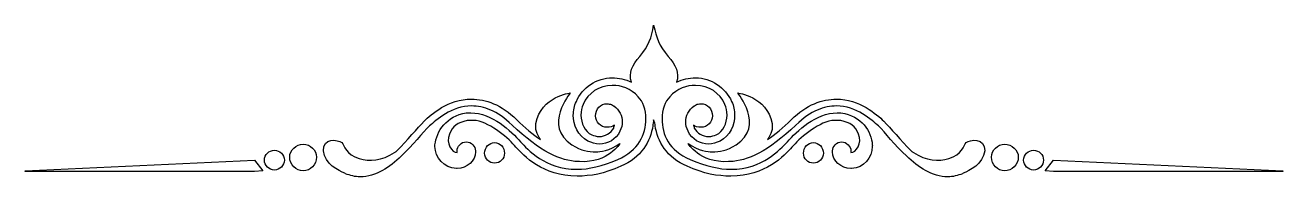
# Model space of a CAD drawing. Header units: centimetres. Extents: x -18.9 to 18.9, y -2.3 to 2.3.
import ezdxf

# ---------------------------------------------------------------- set-up
doc = ezdxf.new("R2010")
doc.units = ezdxf.units.CM
doc.header["$MEASUREMENT"] = 0
doc.layers.add('Layer 1', color=7, linetype='Continuous')

msp = doc.modelspace()

# ---------------------------------------------------------------- linework, layer by layer
at = {"layer": 'Layer 1'}
for points, knots in [([(5.63191, -0.35709), (5.60884, -0.35709), (5.56254, -0.35709), (5.51631, -0.35709), (5.51631, -0.35709), (4.89459, -0.35709), (4.29571, -0.91007), (4.01924, -1.23246), (4.01924, -1.23246), (4.01924, -1.23246), (4.01924, -1.23246), (4.01924, -1.23246), (4.01924, -1.23246), (3.789, -1.4627), (3.28224, -2.06164), (2.31469, -2.06164), (2.31469, -2.06164), (1.96917, -2.06164), (1.55486, -1.96946), (1.09406, -1.76205), (1.09406, -1.76205), (0.44893, -1.50866), (0.24178, -1.00193), (0.24178, -0.54142), (0.24178, -0.54142), (0.24178, -0.2649), (0.33391, -0.01154), (0.47202, 0.12652), (0.47202, 0.12652), (0.70258, 0.37991), (0.97878, 0.47209), (1.25527, 0.47209), (1.25527, 0.47209), (1.64675, 0.47209), (1.99224, 0.2418), (2.13035, -0.10372), (2.13035, -0.10372), (2.17657, -0.19585), (2.19972, -0.31113), (2.19972, -0.42617), (2.19972, -0.42617), (2.19972, -0.67948), (2.08444, -0.91009), (1.87727, -1.02505), (1.87727, -1.02505), (1.8079, -1.04815), (1.73916, -1.07127), (1.64671, -1.07127), (1.64671, -1.07127), (1.46237, -1.07127), (1.30111, -0.97909), (1.20933, -0.8179), (1.20933, -0.8179), (1.20933, -0.77168), (1.18618, -0.74853), (1.18618, -0.72577), (1.18618, -0.72577), (1.23214, -0.77168), (1.32429, -0.79475), (1.41647, -0.79475), (1.41647, -0.79475), (1.60081, -0.79475), (1.76199, -0.63357), (1.76199, -0.44923), (1.76199, -0.44923), (1.76199, -0.24182), (1.60081, -0.08059), (1.41647, -0.08059), (1.41647, -0.08059), (1.34744, -0.08059), (1.30114, -0.10374), (1.27807, -0.10374), (1.27807, -0.10374), (1.27807, -0.10374), (1.27807, -0.10374), (1.27807, -0.10374), (1.27807, -0.10374), (1.25526, -0.12684), (1.23216, -0.12684), (1.23216, -0.14965), (1.23216, -0.14965), (1.20935, -0.14965), (1.20935, -0.14965), (1.20935, -0.14965), (1.20935, -0.14965), (1.04814, -0.26493), (0.95564, -0.44926), (0.95564, -0.6336), (0.95564, -0.6336), (0.95564, -0.72578), (0.97879, -0.81794), (1.02501, -0.91012), (1.02501, -0.91012), (1.13997, -1.16343), (1.39368, -1.30154), (1.64673, -1.30154), (1.64673, -1.30154), (1.76198, -1.30154), (1.87729, -1.25532), (1.99225, -1.20941), (1.99225, -1.20941), (2.29155, -1.04817), (2.42995, -0.7258), (2.42995, -0.42619), (2.42995, -0.42619), (2.42995, -0.28808), (2.40714, -0.14965), (2.33777, -0.01156), (2.33777, -0.01156), (2.15343, 0.40302), (1.7161, 0.70229), (1.25528, 0.70229), (1.25528, 0.70229), (1.04816, 0.70229), (0.86383, 0.65638), (0.67952, 0.56418), (0.67952, 0.56418), (0.77133, 0.8407), (0.65637, 1.09403), (0.42613, 1.34743), (0.42613, 1.34743), (0.14961, 1.66988), (0.0806, 1.90012), (-0.01158, 2.29189), (-0.01158, 2.29189), (-0.01158, 2.29189), (-0.01158, 2.29189), (-0.01158, 2.29189), (-0.01158, 2.29189), (-0.01158, 2.29189), (-0.01158, 2.29189), (-0.01158, 2.29189), (-0.01158, 2.29189), (-0.01158, 2.29189), (-0.01158, 2.29189), (-0.01158, 2.29189), (-0.01158, 2.29189), (-0.01158, 2.29189), (-0.01158, 2.29189), (-0.01158, 2.29189), (-0.01158, 2.29189), (-0.08095, 1.90012), (-0.14969, 1.66988), (-0.42616, 1.34746), (-0.42616, 1.34746), (-0.6564, 1.09407), (-0.77168, 0.84076), (-0.67953, 0.56421), (-0.67953, 0.56421), (-0.86387, 0.65639), (-1.0713, 0.70232), (-1.25561, 0.70232), (-1.25561, 0.70232), (-1.71612, 0.70232), (-2.17662, 0.40302), (-2.33784, -0.01153), (-2.33784, -0.01153), (-2.40716, -0.14962), (-2.43029, -0.28805), (-2.43029, -0.42616), (-2.43029, -0.42616), (-2.43029, -0.72575), (-2.29189, -1.04814), (-1.99227, -1.20938), (-1.99227, -1.20938), (-1.87731, -1.25529), (-1.76235, -1.30151), (-1.64707, -1.30151), (-1.64707, -1.30151), (-1.39368, -1.30151), (-1.14, -1.1634), (-1.02501, -0.91009), (-1.02501, -0.91009), (-0.97879, -0.81791), (-0.95598, -0.72575), (-0.95598, -0.63357), (-0.95598, -0.63357), (-0.95598, -0.44923), (-1.04816, -0.2649), (-1.20935, -0.14962), (-1.20935, -0.14962), (-1.20935, -0.14962), (-1.20935, -0.14962), (-1.2325, -0.14962), (-1.2325, -0.14962), (-1.2325, -0.12681), (-1.2556, -0.12681), (-1.27841, -0.10371), (-1.27841, -0.10371), (-1.27841, -0.10371), (-1.27841, -0.10371), (-1.27841, -0.10371), (-1.27841, -0.10371), (-1.32432, -0.10371), (-1.37059, -0.08056), (-1.41681, -0.08056), (-1.41681, -0.08056), (-1.60115, -0.08056), (-1.76233, -0.2418), (-1.76233, -0.4492), (-1.76233, -0.4492), (-1.76233, -0.63354), (-1.60115, -0.79472), (-1.41681, -0.79472), (-1.41681, -0.79472), (-1.32431, -0.79472), (-1.25557, -0.77165), (-1.18625, -0.72574), (-1.18625, -0.72574), (-1.18625, -0.74849), (-1.20932, -0.77165), (-1.20932, -0.81787), (-1.20932, -0.81787), (-1.3015, -0.97905), (-1.48552, -1.07124), (-1.64705, -1.07124), (-1.64705, -1.07124), (-1.73918, -1.07124), (-1.80823, -1.04812), (-1.87729, -1.02502), (-1.87729, -1.02502), (-2.08475, -0.91006), (-2.19971, -0.67945), (-2.19971, -0.42614), (-2.19971, -0.42614), (-2.19971, -0.31113), (-2.17659, -0.19585), (-2.13068, -0.10369), (-2.13068, -0.10369), (-1.99228, 0.24183), (-1.64707, 0.47212), (-1.2556, 0.47212), (-1.2556, 0.47212), (-0.97879, 0.47212), (-0.70262, 0.37994), (-0.47206, 0.12655), (-0.47206, 0.12655), (-0.334, -0.01151), (-0.24214, -0.26487), (-0.24214, -0.54139), (-0.24214, -0.54139), (-0.24214, -1.00187), (-0.47206, -1.50863), (-1.09442, -1.76202), (-1.09442, -1.76202), (-1.5549, -1.96943), (-1.9695, -2.06161), (-2.31505, -2.06161), (-2.31505, -2.06161), (-3.28258, -2.06161), (-3.81212, -1.46267), (-4.01928, -1.23243), (-4.01928, -1.23243), (-4.01928, -1.23243), (-4.01928, -1.23243), (-4.01928, -1.23243), (-4.01928, -1.23243), (-4.29606, -0.91004), (-4.89468, -0.35706), (-5.51666, -0.35706), (-5.51666, -0.35706), (-5.56257, -0.35706), (-5.60884, -0.35706), (-5.65506, -0.35706), (-5.65506, -0.35706), (-6.25365, -0.44919), (-6.55324, -0.91004), (-6.59915, -1.32461), (-6.59915, -1.32461), (-6.59915, -1.34736), (-6.59915, -1.37052), (-6.59915, -1.37052), (-6.59915, -1.37052), (-6.59915, -1.71604), (-6.323, -2.01531), (-5.95433, -2.03846), (-5.95433, -2.03846), (-5.95433, -2.03846), (-5.93115, -2.03844), (-5.93115, -2.03844), (-5.93115, -2.03844), (-5.63185, -2.03844), (-5.37822, -1.8082), (-5.37822, -1.53168), (-5.37822, -1.53168), (-5.37822, -1.53168), (-5.37822, -1.53168), (-5.37822, -1.53168), (-5.37822, -1.53168), (-5.37822, -1.50858), (-5.37822, -1.50858), (-5.37822, -1.50858), (-5.37822, -1.50858), (-5.37822, -1.37049), (-5.49382, -1.23241), (-5.655, -1.23241), (-5.655, -1.23241), (-5.81618, -1.23241), (-5.93115, -1.37052), (-5.93115, -1.50858), (-5.93115, -1.50858), (-5.93115, -1.53168), (-5.93115, -1.53168), (-5.93115, -1.5548), (-5.93115, -1.5548), (-6.09239, -1.57795), (-6.27672, -1.25521), (-6.16176, -1.00185), (-6.16176, -1.00185), (-6.06926, -0.74846), (-5.90808, -0.65665), (-5.63188, -0.58727), (-5.63188, -0.58727), (-5.58563, -0.58727), (-5.4707, -0.58727), (-5.35542, -0.58727), (-5.35542, -0.58727), (-4.89462, -0.6794), (-4.36474, -1.14025), (-4.15762, -1.39364), (-4.15762, -1.39364), (-4.15762, -1.39364), (-4.15762, -1.39364), (-4.15762, -1.39364), (-4.15762, -1.39364), (-4.15762, -1.39364), (-4.15762, -1.39364), (-4.15762, -1.39364), (-4.15762, -1.39364), (-4.15762, -1.39364), (-4.15762, -1.39364), (-4.15762, -1.39364), (-4.15762, -1.39364), (-3.92733, -1.64695), (-3.35122, -2.26867), (-2.31496, -2.26867), (-2.31496, -2.26867), (-2.31496, -2.26867), (-2.31496, -2.26867), (-2.31496, -2.26867), (-2.31496, -2.26867), (-1.92348, -2.26867), (-1.48549, -2.19964), (-1.00189, -1.96937), (-1.00189, -1.96937), (-0.38017, -1.716), (-0.10366, -1.20927), (-0.03465, -0.74842), (-0.03465, -0.74842), (-0.03465, -0.70251), (-0.0115, -0.63346), (-0.0115, -0.56443), (-0.0115, -0.56443), (0.01162, -0.63346), (0.03472, -0.70252), (0.03472, -0.74842), (0.03472, -0.74842), (0.10346, -1.20927), (0.38029, -1.71597), (1.00196, -1.96937), (1.00196, -1.96937), (1.48562, -2.19961), (1.92329, -2.26867), (2.31477, -2.26867), (2.31477, -2.26867), (2.31477, -2.26867), (2.31477, -2.26867), (2.31477, -2.26867), (2.31477, -2.26867), (3.35138, -2.26867), (3.92743, -1.64695), (4.15743, -1.39364), (4.15743, -1.39364), (4.15743, -1.39364), (4.15743, -1.39364), (4.15743, -1.39364), (4.15743, -1.39364), (4.15743, -1.39364), (4.15743, -1.39364), (4.15743, -1.39364), (4.15743, -1.39364), (4.15743, -1.39364), (4.15743, -1.39364), (4.15743, -1.39364), (4.15743, -1.39364), (4.36484, -1.14027), (4.89467, -0.67942), (5.35523, -0.58727), (5.35523, -0.58727), (5.47048, -0.58727), (5.58579, -0.58727), (5.63201, -0.58727), (5.63201, -0.58727), (5.90821, -0.65664), (6.06939, -0.74845), (6.16155, -1.00185), (6.16155, -1.00185), (6.27688, -1.25522), (6.09257, -1.57795), (5.93131, -1.5548), (5.93131, -1.5548), (5.93131, -1.53168), (5.93131, -1.53168), (5.93131, -1.50858), (5.93131, -1.50858), (5.93131, -1.37049), (5.7932, -1.23241), (5.65485, -1.23241), (5.65485, -1.23241), (5.49361, -1.23241), (5.37836, -1.37052), (5.37836, -1.50858), (5.37836, -1.50858), (5.37836, -1.50858), (5.37836, -1.50858), (5.37836, -1.53168), (5.37836, -1.53168), (5.37836, -1.53168), (5.37836, -1.53168), (5.37836, -1.53168), (5.37836, -1.53168), (5.37836, -1.8082), (5.63204, -2.03844), (5.93131, -2.03844), (5.93131, -2.03844), (5.93131, -2.03844), (5.95446, -2.03844), (5.95446, -2.03844), (5.95446, -2.03844), (6.32281, -2.01529), (6.57618, -1.71599), (6.57618, -1.3705), (6.57618, -1.3705), (6.59925, -1.3705), (6.57618, -1.34735), (6.57618, -1.32459), (6.57618, -1.32459), (6.5529, -0.9101), (6.25362, -0.44925), (5.63191, -0.35709)], [0, 0, 0, 0, 0.00900901, 0.00900901, 0.00900901, 0.00900901, 0.01801802, 0.01801802, 0.01801802, 0.01801802, 0.02702703, 0.02702703, 0.02702703, 0.02702703, 0.03603604, 0.03603604, 0.03603604, 0.03603604, 0.04504505, 0.04504505, 0.04504505, 0.04504505, 0.05405405, 0.05405405, 0.05405405, 0.05405405, 0.06306306, 0.06306306, 0.06306306, 0.06306306, 0.07207207, 0.07207207, 0.07207207, 0.07207207, 0.08108108, 0.08108108, 0.08108108, 0.08108108, 0.09009009, 0.09009009, 0.09009009, 0.09009009, 0.0990991, 0.0990991, 0.0990991, 0.0990991, 0.10810811, 0.10810811, 0.10810811, 0.10810811, 0.11711712, 0.11711712, 0.11711712, 0.11711712, 0.12612613, 0.12612613, 0.12612613, 0.12612613, 0.13513514, 0.13513514, 0.13513514, 0.13513514, 0.14414414, 0.14414414, 0.14414414, 0.14414414, 0.15315315, 0.15315315, 0.15315315, 0.15315315, 0.16216216, 0.16216216, 0.16216216, 0.16216216, 0.17117117, 0.17117117, 0.17117117, 0.17117117, 0.18018018, 0.18018018, 0.18018018, 0.18018018, 0.18918919, 0.18918919, 0.18918919, 0.18918919, 0.1981982, 0.1981982, 0.1981982, 0.1981982, 0.20720721, 0.20720721, 0.20720721, 0.20720721, 0.21621622, 0.21621622, 0.21621622, 0.21621622, 0.22522523, 0.22522523, 0.22522523, 0.22522523, 0.23423423, 0.23423423, 0.23423423, 0.23423423, 0.24324324, 0.24324324, 0.24324324, 0.24324324, 0.25225225, 0.25225225, 0.25225225, 0.25225225, 0.26126126, 0.26126126, 0.26126126, 0.26126126, 0.27027027, 0.27027027, 0.27027027, 0.27027027, 0.27927928, 0.27927928, 0.27927928, 0.27927928, 0.28828829, 0.28828829, 0.28828829, 0.28828829, 0.2972973, 0.2972973, 0.2972973, 0.2972973, 0.30630631, 0.30630631, 0.30630631, 0.30630631, 0.31531532, 0.31531532, 0.31531532, 0.31531532, 0.32432432, 0.32432432, 0.32432432, 0.32432432, 0.33333333, 0.33333333, 0.33333333, 0.33333333, 0.34234234, 0.34234234, 0.34234234, 0.34234234, 0.35135135, 0.35135135, 0.35135135, 0.35135135, 0.36036036, 0.36036036, 0.36036036, 0.36036036, 0.36936937, 0.36936937, 0.36936937, 0.36936937, 0.37837838, 0.37837838, 0.37837838, 0.37837838, 0.38738739, 0.38738739, 0.38738739, 0.38738739, 0.3963964, 0.3963964, 0.3963964, 0.3963964, 0.40540541, 0.40540541, 0.40540541, 0.40540541, 0.41441441, 0.41441441, 0.41441441, 0.41441441, 0.42342342, 0.42342342, 0.42342342, 0.42342342, 0.43243243, 0.43243243, 0.43243243, 0.43243243, 0.44144144, 0.44144144, 0.44144144, 0.44144144, 0.45045045, 0.45045045, 0.45045045, 0.45045045, 0.45945946, 0.45945946, 0.45945946, 0.45945946, 0.46846847, 0.46846847, 0.46846847, 0.46846847, 0.47747748, 0.47747748, 0.47747748, 0.47747748, 0.48648649, 0.48648649, 0.48648649, 0.48648649, 0.4954955, 0.4954955, 0.4954955, 0.4954955, 0.5045045, 0.5045045, 0.5045045, 0.5045045, 0.51351351, 0.51351351, 0.51351351, 0.51351351, 0.52252252, 0.52252252, 0.52252252, 0.52252252, 0.53153153, 0.53153153, 0.53153153, 0.53153153, 0.54054054, 0.54054054, 0.54054054, 0.54054054, 0.54954955, 0.54954955, 0.54954955, 0.54954955, 0.55855856, 0.55855856, 0.55855856, 0.55855856, 0.56756757, 0.56756757, 0.56756757, 0.56756757, 0.57657658, 0.57657658, 0.57657658, 0.57657658, 0.58558559, 0.58558559, 0.58558559, 0.58558559, 0.59459459, 0.59459459, 0.59459459, 0.59459459, 0.6036036, 0.6036036, 0.6036036, 0.6036036, 0.61261261, 0.61261261, 0.61261261, 0.61261261, 0.62162162, 0.62162162, 0.62162162, 0.62162162, 0.63063063, 0.63063063, 0.63063063, 0.63063063, 0.63963964, 0.63963964, 0.63963964, 0.63963964, 0.64864865, 0.64864865, 0.64864865, 0.64864865, 0.65765766, 0.65765766, 0.65765766, 0.65765766, 0.66666667, 0.66666667, 0.66666667, 0.66666667, 0.67567568, 0.67567568, 0.67567568, 0.67567568, 0.68468468, 0.68468468, 0.68468468, 0.68468468, 0.69369369, 0.69369369, 0.69369369, 0.69369369, 0.7027027, 0.7027027, 0.7027027, 0.7027027, 0.71171171, 0.71171171, 0.71171171, 0.71171171, 0.72072072, 0.72072072, 0.72072072, 0.72072072, 0.72972973, 0.72972973, 0.72972973, 0.72972973, 0.73873874, 0.73873874, 0.73873874, 0.73873874, 0.74774775, 0.74774775, 0.74774775, 0.74774775, 0.75675676, 0.75675676, 0.75675676, 0.75675676, 0.76576577, 0.76576577, 0.76576577, 0.76576577, 0.77477477, 0.77477477, 0.77477477, 0.77477477, 0.78378378, 0.78378378, 0.78378378, 0.78378378, 0.79279279, 0.79279279, 0.79279279, 0.79279279, 0.8018018, 0.8018018, 0.8018018, 0.8018018, 0.81081081, 0.81081081, 0.81081081, 0.81081081, 0.81981982, 0.81981982, 0.81981982, 0.81981982, 0.82882883, 0.82882883, 0.82882883, 0.82882883, 0.83783784, 0.83783784, 0.83783784, 0.83783784, 0.84684685, 0.84684685, 0.84684685, 0.84684685, 0.85585586, 0.85585586, 0.85585586, 0.85585586, 0.86486486, 0.86486486, 0.86486486, 0.86486486, 0.87387387, 0.87387387, 0.87387387, 0.87387387, 0.88288288, 0.88288288, 0.88288288, 0.88288288, 0.89189189, 0.89189189, 0.89189189, 0.89189189, 0.9009009, 0.9009009, 0.9009009, 0.9009009, 0.90990991, 0.90990991, 0.90990991, 0.90990991, 0.91891892, 0.91891892, 0.91891892, 0.91891892, 0.92792793, 0.92792793, 0.92792793, 0.92792793, 0.93693694, 0.93693694, 0.93693694, 0.93693694, 0.94594595, 0.94594595, 0.94594595, 0.94594595, 0.95495495, 0.95495495, 0.95495495, 0.95495495, 0.96396396, 0.96396396, 0.96396396, 0.96396396, 0.97297297, 0.97297297, 0.97297297, 0.97297297, 0.98198198, 0.98198198, 0.98198198, 0.98198198, 1, 1, 1, 1]), ([(-4.27296, -0.72577), (-3.44378, -1.53177), (-2.79865, -1.80829), (-2.29189, -1.83136), (-2.29189, -1.83136), (-2.26914, -1.83136), (-2.26914, -1.83136), (-2.24598, -1.83136), (-2.24598, -1.83136), (-1.37063, -1.87732), (-1.02503, -1.27846), (-1.02503, -1.27846), (-1.02503, -1.27846), (-1.32435, -1.50867), (-1.64709, -1.53177), (-1.73922, -1.53177), (-1.73922, -1.53177), (-1.99227, -1.53177), (-2.1766, -1.50867), (-2.47619, -1.32468), (-2.47619, -1.32468), (-3.35127, -0.74855), (-2.52215, 0.24179), (-2.52215, 0.24179), (-2.52215, 0.24179), (-2.52215, 0.24179), (-3.39752, 0.14966), (-3.55876, -0.67949), (-3.55876, -0.67949), (-3.58186, -0.84073), (-3.53561, -1.00194), (-3.42065, -1.16341), (-3.42065, -1.16341), (-3.65089, -1.00191), (-3.88113, -0.81789), (-4.13481, -0.56453), (-4.13481, -0.56453), (-4.59529, -0.10373), (-5.07892, 0.05745), (-5.49384, 0.05745), (-5.49384, 0.05745), (-6.20769, 0.05745), (-6.71444, -0.40303), (-6.92156, -0.61044), (-6.92156, -0.61044), (-7.12902, -0.81793), (-7.42832, -1.18628), (-7.75068, -1.50867), (-7.75068, -1.50867), (-7.77383, -1.53177), (-7.79696, -1.53177), (-7.82005, -1.55489), (-7.82005, -1.55489), (-8.18872, -1.80828), (-8.58017, -1.83135), (-8.87979, -1.73923), (-8.87979, -1.73923), (-9.29405, -1.62398), (-9.31717, -1.34743), (-9.40933, -1.25531), (-9.40933, -1.25531), (-9.52461, -1.16342), (-9.98514, -1.09413), (-9.96199, -1.50868), (-9.96199, -1.50868), (-9.91608, -1.90045), (-9.50151, -2.10759), (-9.31717, -2.17696), (-9.31717, -2.17696), (-9.31717, -2.17696), (-9.29402, -2.19971), (-9.29402, -2.19971), (-9.29402, -2.19971), (-9.15591, -2.24599), (-8.99472, -2.29189), (-8.85664, -2.29189), (-8.85664, -2.29189), (-8.85664, -2.29189), (-8.85664, -2.29189), (-8.85664, -2.29189), (-8.85664, -2.29189), (-8.37301, -2.29189), (-7.95814, -1.99259), (-7.61262, -1.67017), (-7.61262, -1.67017), (-7.26705, -1.32465), (-6.96775, -0.95601), (-6.76034, -0.74852), (-6.76034, -0.74852), (-6.576, -0.58734), (-6.0924, -0.14964), (-5.49381, -0.14964), (-5.49381, -0.14964), (-5.1252, -0.14964), (-4.73344, -0.28807), (-4.27296, -0.72577)], [0, 0, 0, 0, 0.04, 0.04, 0.04, 0.04, 0.08, 0.08, 0.08, 0.08, 0.12, 0.12, 0.12, 0.12, 0.16, 0.16, 0.16, 0.16, 0.2, 0.2, 0.2, 0.2, 0.24, 0.24, 0.24, 0.24, 0.28, 0.28, 0.28, 0.28, 0.32, 0.32, 0.32, 0.32, 0.36, 0.36, 0.36, 0.36, 0.4, 0.4, 0.4, 0.4, 0.44, 0.44, 0.44, 0.44, 0.48, 0.48, 0.48, 0.48, 0.52, 0.52, 0.52, 0.52, 0.56, 0.56, 0.56, 0.56, 0.6, 0.6, 0.6, 0.6, 0.64, 0.64, 0.64, 0.64, 0.68, 0.68, 0.68, 0.68, 0.72, 0.72, 0.72, 0.72, 0.76, 0.76, 0.76, 0.76, 0.8, 0.8, 0.8, 0.8, 0.84, 0.84, 0.84, 0.84, 0.88, 0.88, 0.88, 0.88, 0.92, 0.92, 0.92, 0.92, 1, 1, 1, 1]), ([(9.40902, -1.25528), (9.31716, -1.34741), (9.29406, -1.62395), (8.87948, -1.7392), (8.87948, -1.7392), (8.57989, -1.83133), (8.18841, -1.80826), (7.82006, -1.55486), (7.82006, -1.55486), (7.79699, -1.53174), (7.77384, -1.53174), (7.75071, -1.50864), (7.75071, -1.50864), (7.42832, -1.18622), (7.12899, -0.81789), (6.92156, -0.61041), (6.92156, -0.61041), (6.7141, -0.403), (6.18459, 0.05748), (5.49347, 0.05748), (5.49347, 0.05748), (5.07889, 0.05748), (4.59529, -0.1037), (4.13449, -0.5645), (4.13449, -0.5645), (3.88112, -0.81787), (3.65057, -1.00188), (3.42064, -1.16338), (3.42064, -1.16338), (3.53563, -1.00188), (3.58185, -0.84069), (3.5587, -0.67946), (3.5587, -0.67946), (3.39752, 0.14966), (2.52209, 0.24182), (2.52209, 0.24182), (2.52209, 0.24182), (2.52209, 0.24182), (3.35129, -0.74849), (2.47587, -1.32465), (2.47587, -1.32465), (2.17657, -1.50864), (1.99226, -1.53174), (1.73919, -1.53174), (1.73919, -1.53174), (1.64674, -1.53174), (1.3243, -1.50864), (1.02503, -1.27843), (1.02503, -1.27843), (1.02503, -1.27843), (1.37055, -1.87731), (2.24598, -1.83133), (2.24598, -1.83133), (2.26879, -1.83133), (2.26879, -1.83133), (2.29157, -1.83133), (2.29157, -1.83133), (2.79833, -1.80826), (3.44346, -1.53174), (4.27296, -0.72574), (4.27296, -0.72574), (4.73344, -0.28804), (5.12524, -0.14961), (5.49354, -0.14961), (5.49354, -0.14961), (6.0925, -0.14961), (6.57611, -0.58731), (6.76044, -0.74849), (6.76044, -0.74849), (6.96785, -0.95598), (7.24405, -1.32462), (7.61272, -1.67014), (7.61272, -1.67014), (7.95824, -1.99259), (8.37282, -2.29186), (8.85642, -2.29186), (8.85642, -2.29186), (8.85642, -2.29186), (8.85642, -2.29186), (8.85642, -2.29186), (8.85642, -2.29186), (8.99482, -2.29186), (9.15601, -2.24595), (9.29412, -2.19968), (9.29412, -2.19968), (9.29412, -2.19968), (9.31722, -2.17693), (9.31722, -2.17693), (9.31722, -2.17693), (9.50156, -2.10756), (9.91584, -1.90041), (9.96206, -1.50865), (9.96206, -1.50865), (9.98515, -1.09412), (9.50149, -1.16341), (9.40902, -1.25528)], [0, 0, 0, 0, 0.04, 0.04, 0.04, 0.04, 0.08, 0.08, 0.08, 0.08, 0.12, 0.12, 0.12, 0.12, 0.16, 0.16, 0.16, 0.16, 0.2, 0.2, 0.2, 0.2, 0.24, 0.24, 0.24, 0.24, 0.28, 0.28, 0.28, 0.28, 0.32, 0.32, 0.32, 0.32, 0.36, 0.36, 0.36, 0.36, 0.4, 0.4, 0.4, 0.4, 0.44, 0.44, 0.44, 0.44, 0.48, 0.48, 0.48, 0.48, 0.52, 0.52, 0.52, 0.52, 0.56, 0.56, 0.56, 0.56, 0.6, 0.6, 0.6, 0.6, 0.64, 0.64, 0.64, 0.64, 0.68, 0.68, 0.68, 0.68, 0.72, 0.72, 0.72, 0.72, 0.76, 0.76, 0.76, 0.76, 0.8, 0.8, 0.8, 0.8, 0.84, 0.84, 0.84, 0.84, 0.88, 0.88, 0.88, 0.88, 0.92, 0.92, 0.92, 0.92, 1, 1, 1, 1]), ([(-11.43634, -1.48583), (-11.59784, -1.48583), (-11.73595, -1.62394), (-11.73595, -1.78513), (-11.73595, -1.78513), (-11.73595, -1.94634), (-11.59786, -2.08474), (-11.43634, -2.08474), (-11.43634, -2.08474), (-11.2751, -2.08474), (-11.13675, -1.94634), (-11.13675, -1.78513), (-11.13675, -1.78513), (-11.13672, -1.62395), (-11.2751, -1.48583), (-11.43634, -1.48583)], [0, 0, 0, 0, 0.2, 0.2, 0.2, 0.2, 0.4, 0.4, 0.4, 0.4, 0.6, 0.6, 0.6, 0.6, 1, 1, 1, 1]), ([(-10.56125, -1.3015), (-10.79149, -1.3015), (-10.97551, -1.48584), (-10.97551, -1.69298), (-10.97551, -1.69298), (-10.97551, -1.92354), (-10.79149, -2.10756), (-10.56125, -2.10756), (-10.56125, -2.10756), (-10.35384, -2.10756), (-10.16951, -1.92354), (-10.16951, -1.69298), (-10.16951, -1.69298), (-10.16949, -1.48583), (-10.35382, -1.3015), (-10.56125, -1.3015)], [0, 0, 0, 0, 0.2, 0.2, 0.2, 0.2, 0.4, 0.4, 0.4, 0.4, 0.6, 0.6, 0.6, 0.6, 1, 1, 1, 1]), ([(-4.80278, -1.25528), (-4.96396, -1.25528), (-5.10208, -1.39368), (-5.10208, -1.57802), (-5.10208, -1.57802), (-5.10208, -1.7392), (-4.96397, -1.87732), (-4.80278, -1.87732), (-4.80278, -1.87732), (-4.6416, -1.87732), (-4.50319, -1.73921), (-4.50319, -1.57802), (-4.50319, -1.57802), (-4.5032, -1.39371), (-4.6416, -1.25528), (-4.80278, -1.25528)], [0, 0, 0, 0, 0.2, 0.2, 0.2, 0.2, 0.4, 0.4, 0.4, 0.4, 0.6, 0.6, 0.6, 0.6, 1, 1, 1, 1]), ([(4.80244, -1.25528), (4.64126, -1.25528), (4.50285, -1.39368), (4.50285, -1.57802), (4.50285, -1.57802), (4.50285, -1.7392), (4.64125, -1.87732), (4.80244, -1.87732), (4.80244, -1.87732), (4.96365, -1.87732), (5.10205, -1.73921), (5.10205, -1.57802), (5.10205, -1.57802), (5.10208, -1.39371), (4.96365, -1.25528), (4.80244, -1.25528)], [0, 0, 0, 0, 0.2, 0.2, 0.2, 0.2, 0.4, 0.4, 0.4, 0.4, 0.6, 0.6, 0.6, 0.6, 1, 1, 1, 1]), ([(10.56091, -1.3015), (10.35377, -1.3015), (10.16943, -1.48584), (10.16943, -1.69298), (10.16943, -1.69298), (10.16943, -1.92354), (10.35377, -2.10756), (10.56091, -2.10756), (10.56091, -2.10756), (10.79115, -2.10756), (10.97549, -1.92354), (10.97549, -1.69298), (10.97549, -1.69298), (10.97548, -1.48583), (10.79115, -1.3015), (10.56091, -1.3015)], [0, 0, 0, 0, 0.2, 0.2, 0.2, 0.2, 0.4, 0.4, 0.4, 0.4, 0.6, 0.6, 0.6, 0.6, 1, 1, 1, 1]), ([(11.43599, -1.48583), (11.27475, -1.48583), (11.13667, -1.62394), (11.13667, -1.78513), (11.13667, -1.78513), (11.13667, -1.94634), (11.27478, -2.08474), (11.43599, -2.08474), (11.43599, -2.08474), (11.59749, -2.08474), (11.7356, -1.94634), (11.7356, -1.78513), (11.7356, -1.78513), (11.73561, -1.62395), (11.59752, -1.48583), (11.43599, -1.48583)], [0, 0, 0, 0, 0.2, 0.2, 0.2, 0.2, 0.4, 0.4, 0.4, 0.4, 0.6, 0.6, 0.6, 0.6, 1, 1, 1, 1]), ([(-18.94524, -2.10755), (-18.94524, -2.10755), (-18.94524, -2.13065), (-18.94524, -2.13065), (-18.94524, -2.13065), (-18.94524, -2.13065), (-12.03522, -2.13065), (-12.03522, -2.13065), (-12.03522, -2.13065), (-12.03522, -2.13065), (-11.78183, -2.10755), (-11.78183, -2.10755), (-11.78183, -2.10755), (-11.78183, -2.10755), (-12.03522, -1.7851), (-12.03522, -1.7851), (-12.03522, -1.7851), (-12.03522, -1.7851), (-18.94524, -2.10755), (-18.94524, -2.10755)], [0, 0, 0, 0, 0.16666667, 0.16666667, 0.16666667, 0.16666667, 0.33333333, 0.33333333, 0.33333333, 0.33333333, 0.5, 0.5, 0.5, 0.5, 0.66666667, 0.66666667, 0.66666667, 0.66666667, 1, 1, 1, 1]), ([(12.03522, -1.78513), (12.03522, -1.78513), (11.78154, -2.10758), (11.78154, -2.10758), (11.78154, -2.10758), (11.78154, -2.10758), (12.03522, -2.13068), (12.03522, -2.13068), (12.03522, -2.13068), (12.03522, -2.13068), (18.94524, -2.13068), (18.94524, -2.13068), (18.94524, -2.13068), (18.94524, -2.13068), (18.94524, -2.10758), (18.94524, -2.10758), (18.94524, -2.10758), (18.94524, -2.10758), (12.03522, -1.78513), (12.03522, -1.78513)], [0, 0, 0, 0, 0.16666667, 0.16666667, 0.16666667, 0.16666667, 0.33333333, 0.33333333, 0.33333333, 0.33333333, 0.5, 0.5, 0.5, 0.5, 0.66666667, 0.66666667, 0.66666667, 0.66666667, 1, 1, 1, 1])]:
    msp.add_open_spline(points, degree=3, knots=knots, dxfattribs=at)

doc.saveas('drawing.dxf')
